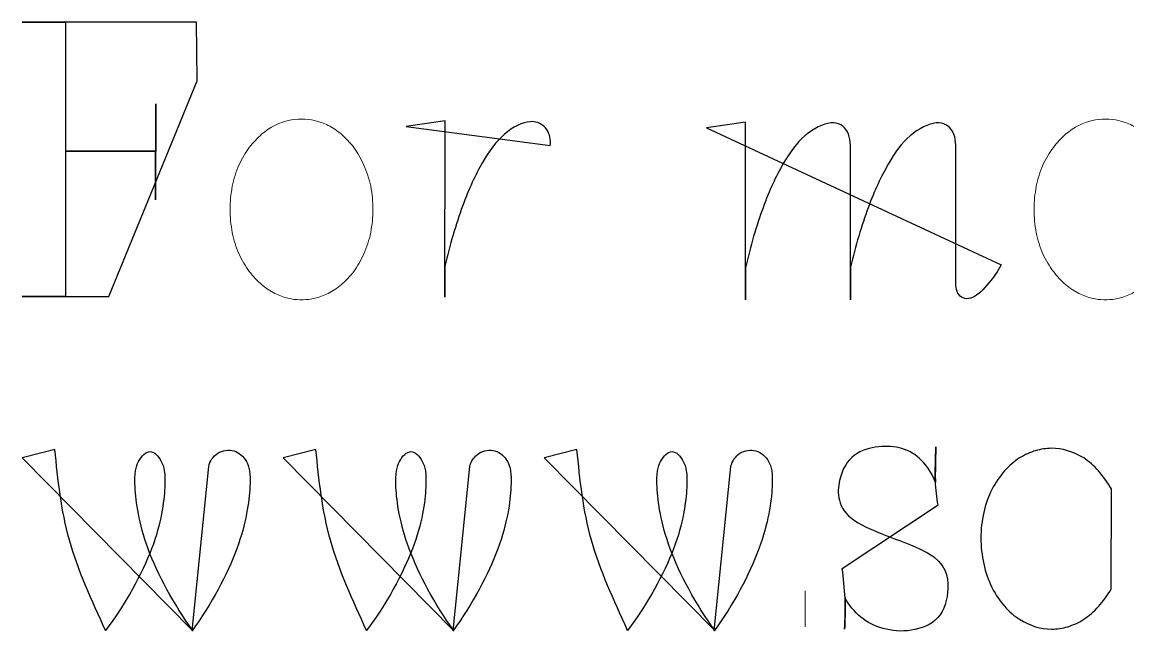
# Model space of a CAD drawing. Header units: centimetres. Extents: x -10.1 to 10.1, y -7.4 to 7.5.
# Drawn here: x -10.065 to -8.93, y 5.123 to 5.749 of the extents above; entities that cross this region are included whole.
import ezdxf

# ---------------------------------------------------------------- set-up
doc = ezdxf.new("R2010")
doc.units = ezdxf.units.CM
doc.header["$MEASUREMENT"] = 0
doc.layers.add('Layer 1', color=7, linetype='Continuous')

msp = doc.modelspace()

# ---------------------------------------------------------------- linework, layer by layer
at = {"layer": 'Layer 1', "color": 7}
for points, knots in [([(-9.97629, 5.46736), (-9.97629, 5.46736), (-10.06545, 5.46736), (-10.06545, 5.46736), (-10.06545, 5.46736), (-10.06545, 5.46736), (-10.02105, 5.46736), (-10.02105, 5.46736), (-10.02105, 5.46736), (-10.02105, 5.46736), (-10.02105, 5.61693), (-10.02105, 5.61693), (-10.02105, 5.61693), (-10.02105, 5.61693), (-9.92848, 5.61693), (-9.92848, 5.61693), (-9.92848, 5.61693), (-9.92848, 5.61693), (-9.92848, 5.56663), (-9.92848, 5.56663), (-9.92848, 5.56663), (-9.92848, 5.56663), (-9.92829, 5.66551), (-9.92829, 5.66551), (-9.92829, 5.66551), (-9.92829, 5.66551), (-9.92829, 5.61693), (-9.92829, 5.61693), (-9.92829, 5.61693), (-9.92829, 5.61693), (-10.02105, 5.61693), (-10.02105, 5.61693), (-10.02105, 5.61693), (-10.02105, 5.61693), (-10.02105, 5.74933), (-10.02105, 5.74933), (-10.02105, 5.74933), (-10.02105, 5.74933), (-10.06545, 5.74933), (-10.06545, 5.74933), (-10.06545, 5.74933), (-10.06545, 5.74933), (-9.8862, 5.74933), (-9.8862, 5.74933), (-9.8862, 5.74933), (-9.8862, 5.74933), (-9.8858, 5.68911), (-9.8858, 5.68911), (-9.8858, 5.68911), (-9.8858, 5.68911), (-9.97629, 5.46736), (-9.97629, 5.46736)], [0, 0, 0, 0, 0.0714286, 0.0714286, 0.0714286, 0.0714286, 0.1428571, 0.1428571, 0.1428571, 0.1428571, 0.2142857, 0.2142857, 0.2142857, 0.2142857, 0.2857143, 0.2857143, 0.2857143, 0.2857143, 0.3571429, 0.3571429, 0.3571429, 0.3571429, 0.4285714, 0.4285714, 0.4285714, 0.4285714, 0.5, 0.5, 0.5, 0.5, 0.5714286, 0.5714286, 0.5714286, 0.5714286, 0.6428571, 0.6428571, 0.6428571, 0.6428571, 0.7142857, 0.7142857, 0.7142857, 0.7142857, 0.7857143, 0.7857143, 0.7857143, 0.7857143, 0.8571429, 0.8571429, 0.8571429, 0.8571429, 1, 1, 1, 1]), ([(-9.67112, 5.64225), (-9.67112, 5.64225), (-9.63111, 5.64797), (-9.63111, 5.64797), (-9.63111, 5.64797), (-9.63111, 5.64797), (-9.6313, 5.46662), (-9.6313, 5.46662), (-9.6313, 5.46662), (-9.6313, 5.46662), (-9.6313, 5.49845), (-9.6313, 5.49845), (-9.6313, 5.49845), (-9.62635, 5.52054), (-9.61987, 5.54189), (-9.6132, 5.56018), (-9.6132, 5.56018), (-9.60672, 5.57828), (-9.59968, 5.59275), (-9.5928, 5.60495), (-9.5928, 5.60495), (-9.58576, 5.61696), (-9.5787, 5.62686), (-9.57013, 5.63411), (-9.57013, 5.63411), (-9.56156, 5.64154), (-9.55145, 5.64649), (-9.54365, 5.64705), (-9.54365, 5.64705), (-9.53584, 5.64763), (-9.53031, 5.64382), (-9.52688, 5.63924), (-9.52688, 5.63924), (-9.52344, 5.63411), (-9.5223, 5.62837), (-9.52326, 5.62268), (-9.52326, 5.62268), (-9.52326, 5.62268), (-9.67112, 5.64225), (-9.67112, 5.64225)], [0, 0, 0, 0, 0.0909091, 0.0909091, 0.0909091, 0.0909091, 0.1818182, 0.1818182, 0.1818182, 0.1818182, 0.2727273, 0.2727273, 0.2727273, 0.2727273, 0.3636364, 0.3636364, 0.3636364, 0.3636364, 0.4545455, 0.4545455, 0.4545455, 0.4545455, 0.5454545, 0.5454545, 0.5454545, 0.5454545, 0.6363636, 0.6363636, 0.6363636, 0.6363636, 0.7272727, 0.7272727, 0.7272727, 0.7272727, 0.8181818, 0.8181818, 0.8181818, 0.8181818, 1, 1, 1, 1]), ([(-9.36251, 5.64074), (-9.36251, 5.64074), (-9.3225, 5.64646), (-9.3225, 5.64646), (-9.3225, 5.64646), (-9.3225, 5.64646), (-9.3225, 5.46416), (-9.3225, 5.46416), (-9.3225, 5.46416), (-9.3225, 5.46416), (-9.3225, 5.49692), (-9.3225, 5.49692), (-9.3225, 5.49692), (-9.31774, 5.51901), (-9.31126, 5.54055), (-9.30459, 5.55865), (-9.30459, 5.55865), (-9.29811, 5.57656), (-9.29107, 5.59122), (-9.28419, 5.60342), (-9.28419, 5.60342), (-9.27715, 5.61559), (-9.27009, 5.62533), (-9.26152, 5.63258), (-9.26152, 5.63258), (-9.25295, 5.64001), (-9.24284, 5.64496), (-9.23485, 5.64573), (-9.23485, 5.64573), (-9.22704, 5.64629), (-9.22133, 5.64269), (-9.21789, 5.63658), (-9.21789, 5.63658), (-9.21445, 5.63031), (-9.21485, 5.62192), (-9.21485, 5.61393), (-9.21485, 5.61393), (-9.21485, 5.61393), (-9.21485, 5.4642), (-9.21485, 5.4642), (-9.21485, 5.4642), (-9.21485, 5.4642), (-9.21485, 5.49754), (-9.21485, 5.49754), (-9.21485, 5.49754), (-9.20972, 5.51926), (-9.20323, 5.54077), (-9.19657, 5.55869), (-9.19657, 5.55869), (-9.19009, 5.5766), (-9.18305, 5.59126), (-9.17599, 5.60346), (-9.17599, 5.60346), (-9.16914, 5.61563), (-9.16207, 5.62537), (-9.1535, 5.63262), (-9.1535, 5.63262), (-9.14493, 5.64005), (-9.13464, 5.645), (-9.12683, 5.64577), (-9.12683, 5.64577), (-9.11902, 5.64633), (-9.11331, 5.64273), (-9.10968, 5.63662), (-9.10968, 5.63662), (-9.10624, 5.63035), (-9.10645, 5.62196), (-9.10645, 5.61397), (-9.10645, 5.61397), (-9.10645, 5.61397), (-9.10664, 5.48538), (-9.10664, 5.48538), (-9.10664, 5.48538), (-9.10664, 5.47966), (-9.10645, 5.47321), (-9.10341, 5.4694), (-9.10341, 5.4694), (-9.10018, 5.46519), (-9.09521, 5.46406), (-9.08949, 5.46636), (-9.08949, 5.46636), (-9.08396, 5.46885), (-9.07787, 5.47493), (-9.07272, 5.48141), (-9.07272, 5.48141), (-9.06759, 5.4875), (-9.06357, 5.49342), (-9.06015, 5.49988), (-9.06015, 5.49988), (-9.06015, 5.49988), (-9.36251, 5.64074), (-9.36251, 5.64074)], [0, 0, 0, 0, 0.0416667, 0.0416667, 0.0416667, 0.0416667, 0.0833333, 0.0833333, 0.0833333, 0.0833333, 0.125, 0.125, 0.125, 0.125, 0.1666667, 0.1666667, 0.1666667, 0.1666667, 0.2083333, 0.2083333, 0.2083333, 0.2083333, 0.25, 0.25, 0.25, 0.25, 0.2916667, 0.2916667, 0.2916667, 0.2916667, 0.3333333, 0.3333333, 0.3333333, 0.3333333, 0.375, 0.375, 0.375, 0.375, 0.4166667, 0.4166667, 0.4166667, 0.4166667, 0.4583333, 0.4583333, 0.4583333, 0.4583333, 0.5, 0.5, 0.5, 0.5, 0.5416667, 0.5416667, 0.5416667, 0.5416667, 0.5833333, 0.5833333, 0.5833333, 0.5833333, 0.625, 0.625, 0.625, 0.625, 0.6666667, 0.6666667, 0.6666667, 0.6666667, 0.7083333, 0.7083333, 0.7083333, 0.7083333, 0.75, 0.75, 0.75, 0.75, 0.7916667, 0.7916667, 0.7916667, 0.7916667, 0.8333333, 0.8333333, 0.8333333, 0.8333333, 0.875, 0.875, 0.875, 0.875, 0.9166667, 0.9166667, 0.9166667, 0.9166667, 1, 1, 1, 1]), ([(-9.67112, 5.64225), (-9.67112, 5.64225), (-9.67112, 5.64225), (-9.67112, 5.64225), (-9.67112, 5.64225), (-9.67112, 5.64225), (-9.67112, 5.64225), (-9.67112, 5.64225)], [0, 0, 0, 0, 0.3333333, 0.3333333, 0.3333333, 0.3333333, 1, 1, 1, 1]), ([(-9.36251, 5.64074), (-9.36251, 5.64074), (-9.36251, 5.64074), (-9.36251, 5.64074), (-9.36251, 5.64074), (-9.36251, 5.64074), (-9.36251, 5.64074), (-9.36251, 5.64074)], [0, 0, 0, 0, 0.3333333, 0.3333333, 0.3333333, 0.3333333, 1, 1, 1, 1]), ([(-10.06545, 5.30184), (-10.06545, 5.30184), (-10.03174, 5.31023), (-10.03174, 5.31023), (-10.03174, 5.31023), (-10.0287, 5.27919), (-10.02544, 5.24795), (-10.01687, 5.21707), (-10.01687, 5.21707), (-10.00811, 5.18619), (-9.99401, 5.15534), (-9.97972, 5.12447), (-9.97972, 5.12447), (-9.95932, 5.15172), (-9.94257, 5.18199), (-9.93247, 5.20829), (-9.93247, 5.20829), (-9.92255, 5.23459), (-9.91972, 5.25687), (-9.91895, 5.27116), (-9.91895, 5.27116), (-9.91818, 5.28603), (-9.91972, 5.29288), (-9.92257, 5.29802), (-9.92257, 5.29802), (-9.92543, 5.30374), (-9.92982, 5.30813), (-9.934, 5.30813), (-9.934, 5.30813), (-9.93839, 5.30813), (-9.94276, 5.30374), (-9.9458, 5.29802), (-9.9458, 5.29802), (-9.94866, 5.29289), (-9.95019, 5.28601), (-9.94942, 5.27116), (-9.94942, 5.27116), (-9.94865, 5.25687), (-9.94561, 5.23459), (-9.93608, 5.20829), (-9.93608, 5.20829), (-9.92637, 5.18183), (-9.9096, 5.15151), (-9.88999, 5.12391), (-9.88999, 5.12391), (-9.88999, 5.12391), (-10.06545, 5.30184), (-10.06545, 5.30184)], [0, 0, 0, 0, 0.0769231, 0.0769231, 0.0769231, 0.0769231, 0.1538462, 0.1538462, 0.1538462, 0.1538462, 0.2307692, 0.2307692, 0.2307692, 0.2307692, 0.3076923, 0.3076923, 0.3076923, 0.3076923, 0.3846154, 0.3846154, 0.3846154, 0.3846154, 0.4615385, 0.4615385, 0.4615385, 0.4615385, 0.5384615, 0.5384615, 0.5384615, 0.5384615, 0.6153846, 0.6153846, 0.6153846, 0.6153846, 0.6923077, 0.6923077, 0.6923077, 0.6923077, 0.7692308, 0.7692308, 0.7692308, 0.7692308, 0.8461538, 0.8461538, 0.8461538, 0.8461538, 1, 1, 1, 1]), ([(-9.89096, 5.12391), (-9.87114, 5.15153), (-9.85476, 5.18183), (-9.84505, 5.20813), (-9.84505, 5.20813), (-9.83534, 5.23459), (-9.8323, 5.25689), (-9.83153, 5.27155), (-9.83153, 5.27155), (-9.83076, 5.28602), (-9.8323, 5.29288), (-9.83515, 5.29801), (-9.83515, 5.29801), (-9.83819, 5.30335), (-9.84277, 5.30716), (-9.84811, 5.30888), (-9.84811, 5.30888), (-9.85345, 5.3102), (-9.85973, 5.30944), (-9.86449, 5.30639), (-9.86449, 5.30639), (-9.86925, 5.30335), (-9.87269, 5.2984), (-9.87383, 5.29287), (-9.87383, 5.29287), (-9.87383, 5.29287), (-9.89096, 5.12391), (-9.89096, 5.12391)], [0, 0, 0, 0, 0.125, 0.125, 0.125, 0.125, 0.25, 0.25, 0.25, 0.25, 0.375, 0.375, 0.375, 0.375, 0.5, 0.5, 0.5, 0.5, 0.625, 0.625, 0.625, 0.625, 0.75, 0.75, 0.75, 0.75, 1, 1, 1, 1]), ([(-9.79743, 5.30184), (-9.79743, 5.30184), (-9.76372, 5.31023), (-9.76372, 5.31023), (-9.76372, 5.31023), (-9.76068, 5.27919), (-9.75742, 5.24795), (-9.74885, 5.21707), (-9.74885, 5.21707), (-9.74009, 5.18619), (-9.72599, 5.15534), (-9.7117, 5.12447), (-9.7117, 5.12447), (-9.6913, 5.15172), (-9.67455, 5.18199), (-9.66463, 5.20829), (-9.66463, 5.20829), (-9.65452, 5.23459), (-9.65167, 5.25687), (-9.65092, 5.27116), (-9.65092, 5.27116), (-9.65015, 5.28603), (-9.65169, 5.29288), (-9.65454, 5.29802), (-9.65454, 5.29802), (-9.65758, 5.30374), (-9.66179, 5.30813), (-9.66616, 5.30813), (-9.66616, 5.30813), (-9.67053, 5.30813), (-9.67492, 5.30374), (-9.67778, 5.29802), (-9.67778, 5.29802), (-9.68064, 5.29289), (-9.68217, 5.28601), (-9.68159, 5.27116), (-9.68159, 5.27116), (-9.68064, 5.25687), (-9.67778, 5.23459), (-9.66788, 5.20829), (-9.66788, 5.20829), (-9.65817, 5.18183), (-9.64177, 5.15151), (-9.62197, 5.12391), (-9.62197, 5.12391), (-9.62197, 5.12391), (-9.79743, 5.30184), (-9.79743, 5.30184)], [0, 0, 0, 0, 0.0769231, 0.0769231, 0.0769231, 0.0769231, 0.1538462, 0.1538462, 0.1538462, 0.1538462, 0.2307692, 0.2307692, 0.2307692, 0.2307692, 0.3076923, 0.3076923, 0.3076923, 0.3076923, 0.3846154, 0.3846154, 0.3846154, 0.3846154, 0.4615385, 0.4615385, 0.4615385, 0.4615385, 0.5384615, 0.5384615, 0.5384615, 0.5384615, 0.6153846, 0.6153846, 0.6153846, 0.6153846, 0.6923077, 0.6923077, 0.6923077, 0.6923077, 0.7692308, 0.7692308, 0.7692308, 0.7692308, 0.8461538, 0.8461538, 0.8461538, 0.8461538, 1, 1, 1, 1]), ([(-9.62291, 5.12391), (-9.60309, 5.15153), (-9.58671, 5.18183), (-9.577, 5.20813), (-9.577, 5.20813), (-9.56729, 5.23459), (-9.56404, 5.25689), (-9.56348, 5.27155), (-9.56348, 5.27155), (-9.56253, 5.28602), (-9.56406, 5.29288), (-9.5671, 5.29801), (-9.5671, 5.29801), (-9.56996, 5.30335), (-9.57453, 5.30716), (-9.57985, 5.30888), (-9.57985, 5.30888), (-9.58517, 5.3102), (-9.59147, 5.30944), (-9.59623, 5.30639), (-9.59623, 5.30639), (-9.60099, 5.30334), (-9.60462, 5.2984), (-9.60576, 5.29287), (-9.60576, 5.29287), (-9.60576, 5.29287), (-9.62291, 5.12391), (-9.62291, 5.12391)], [0, 0, 0, 0, 0.125, 0.125, 0.125, 0.125, 0.25, 0.25, 0.25, 0.25, 0.375, 0.375, 0.375, 0.375, 0.5, 0.5, 0.5, 0.5, 0.625, 0.625, 0.625, 0.625, 0.75, 0.75, 0.75, 0.75, 1, 1, 1, 1]), ([(-9.52938, 5.30184), (-9.52938, 5.30184), (-9.49567, 5.31023), (-9.49567, 5.31023), (-9.49567, 5.31023), (-9.49263, 5.27919), (-9.48937, 5.24795), (-9.4808, 5.21707), (-9.4808, 5.21707), (-9.47204, 5.18619), (-9.45775, 5.15534), (-9.44365, 5.12447), (-9.44365, 5.12447), (-9.42328, 5.15172), (-9.4065, 5.18199), (-9.39642, 5.20829), (-9.39642, 5.20829), (-9.3865, 5.23459), (-9.38367, 5.25687), (-9.3829, 5.27116), (-9.3829, 5.27116), (-9.38213, 5.28603), (-9.38367, 5.29288), (-9.38652, 5.29802), (-9.38652, 5.29802), (-9.38938, 5.30374), (-9.39377, 5.30813), (-9.39795, 5.30813), (-9.39795, 5.30813), (-9.40234, 5.30813), (-9.40671, 5.30374), (-9.40975, 5.29802), (-9.40975, 5.29802), (-9.41279, 5.29289), (-9.41414, 5.28601), (-9.41337, 5.27116), (-9.41337, 5.27116), (-9.41281, 5.25687), (-9.40956, 5.23459), (-9.39985, 5.20829), (-9.39985, 5.20829), (-9.39014, 5.18183), (-9.37358, 5.15151), (-9.35376, 5.12391), (-9.35376, 5.12391), (-9.35376, 5.12391), (-9.52938, 5.30184), (-9.52938, 5.30184)], [0, 0, 0, 0, 0.0769231, 0.0769231, 0.0769231, 0.0769231, 0.1538462, 0.1538462, 0.1538462, 0.1538462, 0.2307692, 0.2307692, 0.2307692, 0.2307692, 0.3076923, 0.3076923, 0.3076923, 0.3076923, 0.3846154, 0.3846154, 0.3846154, 0.3846154, 0.4615385, 0.4615385, 0.4615385, 0.4615385, 0.5384615, 0.5384615, 0.5384615, 0.5384615, 0.6153846, 0.6153846, 0.6153846, 0.6153846, 0.6923077, 0.6923077, 0.6923077, 0.6923077, 0.7692308, 0.7692308, 0.7692308, 0.7692308, 0.8461538, 0.8461538, 0.8461538, 0.8461538, 1, 1, 1, 1]), ([(-9.3547, 5.12391), (-9.33488, 5.15153), (-9.3185, 5.18183), (-9.30898, 5.20813), (-9.30898, 5.20813), (-9.29908, 5.23459), (-9.29602, 5.25689), (-9.29527, 5.27155), (-9.29527, 5.27155), (-9.2945, 5.28602), (-9.29583, 5.29288), (-9.29889, 5.29801), (-9.29889, 5.29801), (-9.30193, 5.30335), (-9.30651, 5.30716), (-9.31185, 5.30888), (-9.31185, 5.30888), (-9.31719, 5.3102), (-9.32328, 5.30944), (-9.32841, 5.30639), (-9.32841, 5.30639), (-9.33299, 5.30335), (-9.3364, 5.2984), (-9.33756, 5.29287), (-9.33756, 5.29287), (-9.33756, 5.29287), (-9.3547, 5.12391), (-9.3547, 5.12391)], [0, 0, 0, 0, 0.125, 0.125, 0.125, 0.125, 0.25, 0.25, 0.25, 0.25, 0.375, 0.375, 0.375, 0.375, 0.5, 0.5, 0.5, 0.5, 0.625, 0.625, 0.625, 0.625, 0.75, 0.75, 0.75, 0.75, 1, 1, 1, 1]), ([(-9.22326, 5.18791), (-9.22194, 5.17783), (-9.22077, 5.16791), (-9.2204, 5.15762), (-9.2204, 5.15762), (-9.21982, 5.14733), (-9.2204, 5.13648), (-9.22077, 5.12563), (-9.22077, 5.12563), (-9.22077, 5.13306), (-9.22019, 5.14029), (-9.22019, 5.14563), (-9.22019, 5.14563), (-9.22, 5.15116), (-9.22019, 5.15457), (-9.22038, 5.15801), (-9.22038, 5.15801), (-9.21638, 5.15039), (-9.21067, 5.14354), (-9.20419, 5.13819), (-9.20419, 5.13819), (-9.19771, 5.13266), (-9.19009, 5.12885), (-9.18133, 5.12639), (-9.18133, 5.12639), (-9.17257, 5.12411), (-9.16247, 5.12295), (-9.15238, 5.12467), (-9.15238, 5.12467), (-9.14227, 5.1262), (-9.1318, 5.1302), (-9.12494, 5.13763), (-9.12494, 5.13763), (-9.11827, 5.14525), (-9.11523, 5.15591), (-9.11465, 5.16792), (-9.11465, 5.16792), (-9.11428, 5.17993), (-9.11637, 5.19308), (-9.13579, 5.2043), (-9.13579, 5.2043), (-9.15561, 5.21554), (-9.19236, 5.22467), (-9.21067, 5.23743), (-9.21067, 5.23743), (-9.22895, 5.25002), (-9.22877, 5.2664), (-9.22591, 5.27839), (-9.22591, 5.27839), (-9.22305, 5.29077), (-9.2181, 5.29895), (-9.21086, 5.30429), (-9.21086, 5.30429), (-9.20362, 5.30963), (-9.19448, 5.3121), (-9.18609, 5.31305), (-9.18609, 5.31305), (-9.17733, 5.314), (-9.16932, 5.31345), (-9.16191, 5.31136), (-9.16191, 5.31136), (-9.15448, 5.30924), (-9.14781, 5.30506), (-9.14172, 5.29898), (-9.14172, 5.29898), (-9.13582, 5.29308), (-9.13066, 5.28509), (-9.12743, 5.27649), (-9.12743, 5.27649), (-9.12762, 5.27993), (-9.1278, 5.28316), (-9.12762, 5.28924), (-9.12762, 5.28924), (-9.12762, 5.29533), (-9.12725, 5.30429), (-9.12704, 5.31305), (-9.12704, 5.31305), (-9.12741, 5.30088), (-9.12799, 5.28847), (-9.12762, 5.27876), (-9.12762, 5.27876), (-9.12725, 5.26868), (-9.12609, 5.26106), (-9.12476, 5.25341), (-9.12476, 5.25341), (-9.12476, 5.25341), (-9.22326, 5.18791), (-9.22326, 5.18791)], [0, 0, 0, 0, 0.0434783, 0.0434783, 0.0434783, 0.0434783, 0.0869565, 0.0869565, 0.0869565, 0.0869565, 0.1304348, 0.1304348, 0.1304348, 0.1304348, 0.173913, 0.173913, 0.173913, 0.173913, 0.2173913, 0.2173913, 0.2173913, 0.2173913, 0.2608696, 0.2608696, 0.2608696, 0.2608696, 0.3043478, 0.3043478, 0.3043478, 0.3043478, 0.3478261, 0.3478261, 0.3478261, 0.3478261, 0.3913043, 0.3913043, 0.3913043, 0.3913043, 0.4347826, 0.4347826, 0.4347826, 0.4347826, 0.4782609, 0.4782609, 0.4782609, 0.4782609, 0.5217391, 0.5217391, 0.5217391, 0.5217391, 0.5652174, 0.5652174, 0.5652174, 0.5652174, 0.6086957, 0.6086957, 0.6086957, 0.6086957, 0.6521739, 0.6521739, 0.6521739, 0.6521739, 0.6956522, 0.6956522, 0.6956522, 0.6956522, 0.7391304, 0.7391304, 0.7391304, 0.7391304, 0.7826087, 0.7826087, 0.7826087, 0.7826087, 0.826087, 0.826087, 0.826087, 0.826087, 0.8695652, 0.8695652, 0.8695652, 0.8695652, 0.9130435, 0.9130435, 0.9130435, 0.9130435, 1, 1, 1, 1]), ([(-8.94703, 5.16696), (-8.95084, 5.16048), (-8.95523, 5.15439), (-8.95999, 5.14905), (-8.95999, 5.14905), (-8.96475, 5.14392), (-8.96991, 5.13934), (-8.97523, 5.1359), (-8.97523, 5.1359), (-8.98055, 5.13228), (-8.98608, 5.13), (-8.99161, 5.12828), (-8.99161, 5.12828), (-8.99714, 5.12675), (-9.00264, 5.12579), (-9.00838, 5.12579), (-9.00838, 5.12579), (-9.01923, 5.12579), (-9.03047, 5.12904), (-9.04135, 5.1359), (-9.04135, 5.1359), (-9.04669, 5.13931), (-9.05183, 5.14371), (-9.05659, 5.14924), (-9.05659, 5.14924), (-9.06135, 5.15477), (-9.06574, 5.16125), (-9.06955, 5.16866), (-9.06955, 5.16866), (-9.07299, 5.17609), (-9.07603, 5.18427), (-9.07794, 5.19287), (-9.07794, 5.19287), (-9.07985, 5.20163), (-9.0808, 5.21057), (-9.0808, 5.21935), (-9.0808, 5.21935), (-9.0808, 5.22848), (-9.07985, 5.23726), (-9.07794, 5.24544), (-9.07794, 5.24544), (-9.07603, 5.2538), (-9.07318, 5.262), (-9.06955, 5.26925), (-9.06955, 5.26925), (-9.06574, 5.27629), (-9.06135, 5.28277), (-9.05659, 5.2883), (-9.05659, 5.2883), (-9.05183, 5.29364), (-9.04648, 5.29801), (-9.04116, 5.30164), (-9.04116, 5.30164), (-9.03584, 5.30487), (-9.03031, 5.30754), (-9.02497, 5.30907), (-9.02497, 5.30907), (-9.01925, 5.3106), (-9.01373, 5.31153), (-9.00841, 5.31153), (-9.00841, 5.31153), (-8.99738, 5.31153), (-8.98613, 5.3083), (-8.97526, 5.30163), (-8.97526, 5.30163), (-8.96992, 5.29801), (-8.96478, 5.29361), (-8.96002, 5.28829), (-8.96002, 5.28829), (-8.95526, 5.28297), (-8.95068, 5.27649), (-8.94687, 5.26982), (-8.94687, 5.26982), (-8.94687, 5.26982), (-8.94703, 5.16696), (-8.94703, 5.16696)], [0, 0, 0, 0, 0.05, 0.05, 0.05, 0.05, 0.1, 0.1, 0.1, 0.1, 0.15, 0.15, 0.15, 0.15, 0.2, 0.2, 0.2, 0.2, 0.25, 0.25, 0.25, 0.25, 0.3, 0.3, 0.3, 0.3, 0.35, 0.35, 0.35, 0.35, 0.4, 0.4, 0.4, 0.4, 0.45, 0.45, 0.45, 0.45, 0.5, 0.5, 0.5, 0.5, 0.55, 0.55, 0.55, 0.55, 0.6, 0.6, 0.6, 0.6, 0.65, 0.65, 0.65, 0.65, 0.7, 0.7, 0.7, 0.7, 0.75, 0.75, 0.75, 0.75, 0.8, 0.8, 0.8, 0.8, 0.85, 0.85, 0.85, 0.85, 0.9, 0.9, 0.9, 0.9, 1, 1, 1, 1]), ([(-10.06545, 5.30184), (-10.06545, 5.30184), (-10.06545, 5.30184), (-10.06545, 5.30184), (-10.06545, 5.30184), (-10.06545, 5.30184), (-10.06545, 5.30184), (-10.06545, 5.30184)], [0, 0, 0, 0, 0.3333333, 0.3333333, 0.3333333, 0.3333333, 1, 1, 1, 1]), ([(-9.79743, 5.30184), (-9.79743, 5.30184), (-9.79743, 5.30184), (-9.79743, 5.30184), (-9.79743, 5.30184), (-9.79743, 5.30184), (-9.79743, 5.30184), (-9.79743, 5.30184)], [0, 0, 0, 0, 0.3333333, 0.3333333, 0.3333333, 0.3333333, 1, 1, 1, 1]), ([(-9.52938, 5.30184), (-9.52938, 5.30184), (-9.52938, 5.30184), (-9.52938, 5.30184), (-9.52938, 5.30184), (-9.52938, 5.30184), (-9.52938, 5.30184), (-9.52938, 5.30184)], [0, 0, 0, 0, 0.3333333, 0.3333333, 0.3333333, 0.3333333, 1, 1, 1, 1]), ([(-9.22326, 5.18791), (-9.22326, 5.18791), (-9.22326, 5.18791), (-9.22326, 5.18791), (-9.22326, 5.18791), (-9.22326, 5.18791), (-9.22326, 5.18791), (-9.22326, 5.18791)], [0, 0, 0, 0, 0.3333333, 0.3333333, 0.3333333, 0.3333333, 1, 1, 1, 1]), ([(-8.94703, 5.16696), (-8.94703, 5.16696), (-8.94703, 5.16696), (-8.94703, 5.16696), (-8.94703, 5.16696), (-8.94703, 5.16696), (-8.94703, 5.16696), (-8.94703, 5.16696)], [0, 0, 0, 0, 0.3333333, 0.3333333, 0.3333333, 0.3333333, 1, 1, 1, 1]), ([(-9.89096, 5.12391), (-9.89096, 5.12391), (-9.89096, 5.12391), (-9.89096, 5.12391), (-9.89096, 5.12391), (-9.89096, 5.12391), (-9.89096, 5.12391), (-9.89096, 5.12391)], [0, 0, 0, 0, 0.3333333, 0.3333333, 0.3333333, 0.3333333, 1, 1, 1, 1]), ([(-9.62291, 5.12391), (-9.62291, 5.12391), (-9.62291, 5.12391), (-9.62291, 5.12391), (-9.62291, 5.12391), (-9.62291, 5.12391), (-9.62291, 5.12391), (-9.62291, 5.12391)], [0, 0, 0, 0, 0.3333333, 0.3333333, 0.3333333, 0.3333333, 1, 1, 1, 1]), ([(-9.3547, 5.12391), (-9.3547, 5.12391), (-9.3547, 5.12391), (-9.3547, 5.12391), (-9.3547, 5.12391), (-9.3547, 5.12391), (-9.3547, 5.12391), (-9.3547, 5.12391)], [0, 0, 0, 0, 0.3333333, 0.3333333, 0.3333333, 0.3333333, 1, 1, 1, 1])]:
    msp.add_open_spline(points, degree=3, knots=knots, dxfattribs=at)
at = {"layer": 'Layer 1', "lineweight": 0}
for points, knots in [([(-9.97629, 5.46736), (-9.97629, 5.46736), (-10.06545, 5.46736), (-10.06545, 5.46736), (-10.06545, 5.46736), (-10.06545, 5.46736), (-10.02105, 5.46736), (-10.02105, 5.46736), (-10.02105, 5.46736), (-10.02105, 5.46736), (-10.02105, 5.61693), (-10.02105, 5.61693), (-10.02105, 5.61693), (-10.02105, 5.61693), (-9.92848, 5.61693), (-9.92848, 5.61693), (-9.92848, 5.61693), (-9.92848, 5.61693), (-9.92848, 5.56663), (-9.92848, 5.56663), (-9.92848, 5.56663), (-9.92848, 5.56663), (-9.92829, 5.66551), (-9.92829, 5.66551), (-9.92829, 5.66551), (-9.92829, 5.66551), (-9.92829, 5.61693), (-9.92829, 5.61693), (-9.92829, 5.61693), (-9.92829, 5.61693), (-10.02105, 5.61693), (-10.02105, 5.61693), (-10.02105, 5.61693), (-10.02105, 5.61693), (-10.02105, 5.74933), (-10.02105, 5.74933), (-10.02105, 5.74933), (-10.02105, 5.74933), (-10.06545, 5.74933), (-10.06545, 5.74933), (-10.06545, 5.74933), (-10.06545, 5.74933), (-9.8862, 5.74933), (-9.8862, 5.74933), (-9.8862, 5.74933), (-9.8862, 5.74933), (-9.8858, 5.68911), (-9.8858, 5.68911), (-9.8858, 5.68911), (-9.97629, 5.46736), (-9.97629, 5.46736)], [0, 0, 0, 0, 0.0769231, 0.0769231, 0.0769231, 0.0769231, 0.1538462, 0.1538462, 0.1538462, 0.1538462, 0.2307692, 0.2307692, 0.2307692, 0.2307692, 0.3076923, 0.3076923, 0.3076923, 0.3076923, 0.3846154, 0.3846154, 0.3846154, 0.3846154, 0.4615385, 0.4615385, 0.4615385, 0.4615385, 0.5384615, 0.5384615, 0.5384615, 0.5384615, 0.6153846, 0.6153846, 0.6153846, 0.6153846, 0.6923077, 0.6923077, 0.6923077, 0.6923077, 0.7692308, 0.7692308, 0.7692308, 0.7692308, 0.8461538, 0.8461538, 0.8461538, 0.8461538, 1, 1, 1, 1.2395026, 1.2395026, 1.2395026, 1.2395026]), ([(-9.67112, 5.64225), (-9.67112, 5.64225), (-9.63111, 5.64797), (-9.63111, 5.64797), (-9.63111, 5.64797), (-9.63111, 5.64797), (-9.6313, 5.46662), (-9.6313, 5.46662), (-9.6313, 5.46662), (-9.6313, 5.46662), (-9.6313, 5.49845), (-9.6313, 5.49845), (-9.6313, 5.49845), (-9.62635, 5.52054), (-9.61987, 5.54189), (-9.6132, 5.56018), (-9.6132, 5.56018), (-9.60672, 5.57828), (-9.59968, 5.59275), (-9.5928, 5.60495), (-9.5928, 5.60495), (-9.58576, 5.61696), (-9.5787, 5.62686), (-9.57013, 5.63411), (-9.57013, 5.63411), (-9.56156, 5.64154), (-9.55145, 5.64649), (-9.54365, 5.64705), (-9.54365, 5.64705), (-9.53584, 5.64763), (-9.53031, 5.64382), (-9.52688, 5.63924), (-9.52688, 5.63924), (-9.52344, 5.63411), (-9.5223, 5.62837), (-9.52326, 5.62268)], [0, 0, 0, 0, 0.1, 0.1, 0.1, 0.1, 0.2, 0.2, 0.2, 0.2, 0.3, 0.3, 0.3, 0.3, 0.4, 0.4, 0.4, 0.4, 0.5, 0.5, 0.5, 0.5, 0.6, 0.6, 0.6, 0.6, 0.7, 0.7, 0.7, 0.7, 0.8, 0.8, 0.8, 0.8, 1, 1, 1, 1]), ([(-9.36251, 5.64074), (-9.36251, 5.64074), (-9.3225, 5.64646), (-9.3225, 5.64646), (-9.3225, 5.64646), (-9.3225, 5.64646), (-9.3225, 5.46416), (-9.3225, 5.46416), (-9.3225, 5.46416), (-9.3225, 5.46416), (-9.3225, 5.49692), (-9.3225, 5.49692), (-9.3225, 5.49692), (-9.31774, 5.51901), (-9.31126, 5.54055), (-9.30459, 5.55865), (-9.30459, 5.55865), (-9.29811, 5.57656), (-9.29107, 5.59122), (-9.28419, 5.60342), (-9.28419, 5.60342), (-9.27715, 5.61559), (-9.27009, 5.62533), (-9.26152, 5.63258), (-9.26152, 5.63258), (-9.25295, 5.64001), (-9.24284, 5.64496), (-9.23485, 5.64573), (-9.23485, 5.64573), (-9.22704, 5.64629), (-9.22133, 5.64269), (-9.21789, 5.63658), (-9.21789, 5.63658), (-9.21445, 5.63031), (-9.21485, 5.62192), (-9.21485, 5.61393), (-9.21485, 5.61393), (-9.21485, 5.61393), (-9.21485, 5.4642), (-9.21485, 5.4642), (-9.21485, 5.4642), (-9.21485, 5.4642), (-9.21485, 5.49754), (-9.21485, 5.49754), (-9.21485, 5.49754), (-9.20972, 5.51926), (-9.20323, 5.54077), (-9.19657, 5.55869), (-9.19657, 5.55869), (-9.19009, 5.5766), (-9.18305, 5.59126), (-9.17599, 5.60346), (-9.17599, 5.60346), (-9.16914, 5.61563), (-9.16207, 5.62537), (-9.1535, 5.63262), (-9.1535, 5.63262), (-9.14493, 5.64005), (-9.13464, 5.645), (-9.12683, 5.64577), (-9.12683, 5.64577), (-9.11902, 5.64633), (-9.11331, 5.64273), (-9.10968, 5.63662), (-9.10968, 5.63662), (-9.10624, 5.63035), (-9.10645, 5.62196), (-9.10645, 5.61397), (-9.10645, 5.61397), (-9.10645, 5.61397), (-9.10664, 5.48538), (-9.10664, 5.48538), (-9.10664, 5.48538), (-9.10664, 5.47966), (-9.10645, 5.47321), (-9.10341, 5.4694), (-9.10341, 5.4694), (-9.10018, 5.46519), (-9.09521, 5.46406), (-9.08949, 5.46636), (-9.08949, 5.46636), (-9.08396, 5.46885), (-9.07787, 5.47493), (-9.07272, 5.48141), (-9.07272, 5.48141), (-9.06759, 5.4875), (-9.06357, 5.49342), (-9.06015, 5.49988)], [0, 0, 0, 0, 0.0434783, 0.0434783, 0.0434783, 0.0434783, 0.0869565, 0.0869565, 0.0869565, 0.0869565, 0.1304348, 0.1304348, 0.1304348, 0.1304348, 0.173913, 0.173913, 0.173913, 0.173913, 0.2173913, 0.2173913, 0.2173913, 0.2173913, 0.2608696, 0.2608696, 0.2608696, 0.2608696, 0.3043478, 0.3043478, 0.3043478, 0.3043478, 0.3478261, 0.3478261, 0.3478261, 0.3478261, 0.3913043, 0.3913043, 0.3913043, 0.3913043, 0.4347826, 0.4347826, 0.4347826, 0.4347826, 0.4782609, 0.4782609, 0.4782609, 0.4782609, 0.5217391, 0.5217391, 0.5217391, 0.5217391, 0.5652174, 0.5652174, 0.5652174, 0.5652174, 0.6086957, 0.6086957, 0.6086957, 0.6086957, 0.6521739, 0.6521739, 0.6521739, 0.6521739, 0.6956522, 0.6956522, 0.6956522, 0.6956522, 0.7391304, 0.7391304, 0.7391304, 0.7391304, 0.7826087, 0.7826087, 0.7826087, 0.7826087, 0.826087, 0.826087, 0.826087, 0.826087, 0.8695652, 0.8695652, 0.8695652, 0.8695652, 0.9130435, 0.9130435, 0.9130435, 0.9130435, 1, 1, 1, 1]), ([(-9.67112, 5.64225), (-9.67112, 5.64225), (-9.67112, 5.64225), (-9.67112, 5.64225), (-9.67112, 5.64225), (-9.67112, 5.64225), (-9.67112, 5.64225), (-9.67112, 5.64225)], [0, 0, 0, 0, 0.3333333, 0.3333333, 0.3333333, 0.3333333, 1, 1, 1, 1]), ([(-9.36251, 5.64074), (-9.36251, 5.64074), (-9.36251, 5.64074), (-9.36251, 5.64074), (-9.36251, 5.64074), (-9.36251, 5.64074), (-9.36251, 5.64074), (-9.36251, 5.64074)], [0, 0, 0, 0, 0.3333333, 0.3333333, 0.3333333, 0.3333333, 1, 1, 1, 1]), ([(-10.06545, 5.30184), (-10.06545, 5.30184), (-10.03174, 5.31023), (-10.03174, 5.31023), (-10.03174, 5.31023), (-10.0287, 5.27919), (-10.02544, 5.24795), (-10.01687, 5.21707), (-10.01687, 5.21707), (-10.00811, 5.18619), (-9.99401, 5.15534), (-9.97972, 5.12447), (-9.97972, 5.12447), (-9.95932, 5.15172), (-9.94257, 5.18199), (-9.93247, 5.20829), (-9.93247, 5.20829), (-9.92255, 5.23459), (-9.91972, 5.25687), (-9.91895, 5.27116), (-9.91895, 5.27116), (-9.91818, 5.28603), (-9.91972, 5.29288), (-9.92257, 5.29802), (-9.92257, 5.29802), (-9.92543, 5.30374), (-9.92982, 5.30813), (-9.934, 5.30813), (-9.934, 5.30813), (-9.93839, 5.30813), (-9.94276, 5.30374), (-9.9458, 5.29802), (-9.9458, 5.29802), (-9.94866, 5.29289), (-9.95019, 5.28601), (-9.94942, 5.27116), (-9.94942, 5.27116), (-9.94865, 5.25687), (-9.94561, 5.23459), (-9.93608, 5.20829), (-9.93608, 5.20829), (-9.92637, 5.18183), (-9.9096, 5.15151), (-9.88999, 5.12391)], [0, 0, 0, 0, 0.0833333, 0.0833333, 0.0833333, 0.0833333, 0.1666667, 0.1666667, 0.1666667, 0.1666667, 0.25, 0.25, 0.25, 0.25, 0.3333333, 0.3333333, 0.3333333, 0.3333333, 0.4166667, 0.4166667, 0.4166667, 0.4166667, 0.5, 0.5, 0.5, 0.5, 0.5833333, 0.5833333, 0.5833333, 0.5833333, 0.6666667, 0.6666667, 0.6666667, 0.6666667, 0.75, 0.75, 0.75, 0.75, 0.8333333, 0.8333333, 0.8333333, 0.8333333, 1, 1, 1, 1]), ([(-9.89096, 5.12391), (-9.87114, 5.15153), (-9.85476, 5.18183), (-9.84505, 5.20813), (-9.84505, 5.20813), (-9.83534, 5.23459), (-9.8323, 5.25689), (-9.83153, 5.27155), (-9.83153, 5.27155), (-9.83076, 5.28602), (-9.8323, 5.29288), (-9.83515, 5.29801), (-9.83515, 5.29801), (-9.83819, 5.30335), (-9.84277, 5.30716), (-9.84811, 5.30888), (-9.84811, 5.30888), (-9.85345, 5.3102), (-9.85973, 5.30944), (-9.86449, 5.30639), (-9.86449, 5.30639), (-9.86925, 5.30335), (-9.87269, 5.2984), (-9.87383, 5.29287)], [0, 0, 0, 0, 0.1428571, 0.1428571, 0.1428571, 0.1428571, 0.2857143, 0.2857143, 0.2857143, 0.2857143, 0.4285714, 0.4285714, 0.4285714, 0.4285714, 0.5714286, 0.5714286, 0.5714286, 0.5714286, 0.7142857, 0.7142857, 0.7142857, 0.7142857, 1, 1, 1, 1]), ([(-9.79743, 5.30184), (-9.79743, 5.30184), (-9.76372, 5.31023), (-9.76372, 5.31023), (-9.76372, 5.31023), (-9.76068, 5.27919), (-9.75742, 5.24795), (-9.74885, 5.21707), (-9.74885, 5.21707), (-9.74009, 5.18619), (-9.72599, 5.15534), (-9.7117, 5.12447), (-9.7117, 5.12447), (-9.6913, 5.15172), (-9.67455, 5.18199), (-9.66463, 5.20829), (-9.66463, 5.20829), (-9.65452, 5.23459), (-9.65167, 5.25687), (-9.65092, 5.27116), (-9.65092, 5.27116), (-9.65015, 5.28603), (-9.65169, 5.29288), (-9.65454, 5.29802), (-9.65454, 5.29802), (-9.65758, 5.30374), (-9.66179, 5.30813), (-9.66616, 5.30813), (-9.66616, 5.30813), (-9.67053, 5.30813), (-9.67492, 5.30374), (-9.67778, 5.29802), (-9.67778, 5.29802), (-9.68064, 5.29289), (-9.68217, 5.28601), (-9.68159, 5.27116), (-9.68159, 5.27116), (-9.68064, 5.25687), (-9.67778, 5.23459), (-9.66788, 5.20829), (-9.66788, 5.20829), (-9.65817, 5.18183), (-9.64177, 5.15151), (-9.62197, 5.12391)], [0, 0, 0, 0, 0.0833333, 0.0833333, 0.0833333, 0.0833333, 0.1666667, 0.1666667, 0.1666667, 0.1666667, 0.25, 0.25, 0.25, 0.25, 0.3333333, 0.3333333, 0.3333333, 0.3333333, 0.4166667, 0.4166667, 0.4166667, 0.4166667, 0.5, 0.5, 0.5, 0.5, 0.5833333, 0.5833333, 0.5833333, 0.5833333, 0.6666667, 0.6666667, 0.6666667, 0.6666667, 0.75, 0.75, 0.75, 0.75, 0.8333333, 0.8333333, 0.8333333, 0.8333333, 1, 1, 1, 1]), ([(-9.62291, 5.12391), (-9.60309, 5.15153), (-9.58671, 5.18183), (-9.577, 5.20813), (-9.577, 5.20813), (-9.56729, 5.23459), (-9.56404, 5.25689), (-9.56348, 5.27155), (-9.56348, 5.27155), (-9.56253, 5.28602), (-9.56406, 5.29288), (-9.5671, 5.29801), (-9.5671, 5.29801), (-9.56996, 5.30335), (-9.57453, 5.30716), (-9.57985, 5.30888), (-9.57985, 5.30888), (-9.58517, 5.3102), (-9.59147, 5.30944), (-9.59623, 5.30639), (-9.59623, 5.30639), (-9.60099, 5.30334), (-9.60462, 5.2984), (-9.60576, 5.29287)], [0, 0, 0, 0, 0.1428571, 0.1428571, 0.1428571, 0.1428571, 0.2857143, 0.2857143, 0.2857143, 0.2857143, 0.4285714, 0.4285714, 0.4285714, 0.4285714, 0.5714286, 0.5714286, 0.5714286, 0.5714286, 0.7142857, 0.7142857, 0.7142857, 0.7142857, 1, 1, 1, 1]), ([(-9.52938, 5.30184), (-9.52938, 5.30184), (-9.49567, 5.31023), (-9.49567, 5.31023), (-9.49567, 5.31023), (-9.49263, 5.27919), (-9.48937, 5.24795), (-9.4808, 5.21707), (-9.4808, 5.21707), (-9.47204, 5.18619), (-9.45775, 5.15534), (-9.44365, 5.12447), (-9.44365, 5.12447), (-9.42328, 5.15172), (-9.4065, 5.18199), (-9.39642, 5.20829), (-9.39642, 5.20829), (-9.3865, 5.23459), (-9.38367, 5.25687), (-9.3829, 5.27116), (-9.3829, 5.27116), (-9.38213, 5.28603), (-9.38367, 5.29288), (-9.38652, 5.29802), (-9.38652, 5.29802), (-9.38938, 5.30374), (-9.39377, 5.30813), (-9.39795, 5.30813), (-9.39795, 5.30813), (-9.40234, 5.30813), (-9.40671, 5.30374), (-9.40975, 5.29802), (-9.40975, 5.29802), (-9.41279, 5.29289), (-9.41414, 5.28601), (-9.41337, 5.27116), (-9.41337, 5.27116), (-9.41281, 5.25687), (-9.40956, 5.23459), (-9.39985, 5.20829), (-9.39985, 5.20829), (-9.39014, 5.18183), (-9.37358, 5.15151), (-9.35376, 5.12391)], [0, 0, 0, 0, 0.0833333, 0.0833333, 0.0833333, 0.0833333, 0.1666667, 0.1666667, 0.1666667, 0.1666667, 0.25, 0.25, 0.25, 0.25, 0.3333333, 0.3333333, 0.3333333, 0.3333333, 0.4166667, 0.4166667, 0.4166667, 0.4166667, 0.5, 0.5, 0.5, 0.5, 0.5833333, 0.5833333, 0.5833333, 0.5833333, 0.6666667, 0.6666667, 0.6666667, 0.6666667, 0.75, 0.75, 0.75, 0.75, 0.8333333, 0.8333333, 0.8333333, 0.8333333, 1, 1, 1, 1]), ([(-9.3547, 5.12391), (-9.33488, 5.15153), (-9.3185, 5.18183), (-9.30898, 5.20813), (-9.30898, 5.20813), (-9.29908, 5.23459), (-9.29602, 5.25689), (-9.29527, 5.27155), (-9.29527, 5.27155), (-9.2945, 5.28602), (-9.29583, 5.29288), (-9.29889, 5.29801), (-9.29889, 5.29801), (-9.30193, 5.30335), (-9.30651, 5.30716), (-9.31185, 5.30888), (-9.31185, 5.30888), (-9.31719, 5.3102), (-9.32328, 5.30944), (-9.32841, 5.30639), (-9.32841, 5.30639), (-9.33299, 5.30335), (-9.3364, 5.2984), (-9.33756, 5.29287)], [0, 0, 0, 0, 0.1428571, 0.1428571, 0.1428571, 0.1428571, 0.2857143, 0.2857143, 0.2857143, 0.2857143, 0.4285714, 0.4285714, 0.4285714, 0.4285714, 0.5714286, 0.5714286, 0.5714286, 0.5714286, 0.7142857, 0.7142857, 0.7142857, 0.7142857, 1, 1, 1, 1]), ([(-9.22326, 5.18791), (-9.22194, 5.17783), (-9.22077, 5.16791), (-9.2204, 5.15762), (-9.2204, 5.15762), (-9.21982, 5.14733), (-9.2204, 5.13648), (-9.22077, 5.12563), (-9.22077, 5.12563), (-9.22077, 5.13306), (-9.22019, 5.14029), (-9.22019, 5.14563), (-9.22019, 5.14563), (-9.22, 5.15116), (-9.22019, 5.15457), (-9.22038, 5.15801), (-9.22038, 5.15801), (-9.21638, 5.15039), (-9.21067, 5.14354), (-9.20419, 5.13819), (-9.20419, 5.13819), (-9.19771, 5.13266), (-9.19009, 5.12885), (-9.18133, 5.12639), (-9.18133, 5.12639), (-9.17257, 5.12411), (-9.16247, 5.12295), (-9.15238, 5.12467), (-9.15238, 5.12467), (-9.14227, 5.1262), (-9.1318, 5.1302), (-9.12494, 5.13763), (-9.12494, 5.13763), (-9.11827, 5.14525), (-9.11523, 5.15591), (-9.11465, 5.16792), (-9.11465, 5.16792), (-9.11428, 5.17993), (-9.11637, 5.19308), (-9.13579, 5.2043), (-9.13579, 5.2043), (-9.15561, 5.21554), (-9.19236, 5.22467), (-9.21067, 5.23743), (-9.21067, 5.23743), (-9.22895, 5.25002), (-9.22877, 5.2664), (-9.22591, 5.27839), (-9.22591, 5.27839), (-9.22305, 5.29077), (-9.2181, 5.29895), (-9.21086, 5.30429), (-9.21086, 5.30429), (-9.20362, 5.30963), (-9.19448, 5.3121), (-9.18609, 5.31305), (-9.18609, 5.31305), (-9.17733, 5.314), (-9.16932, 5.31345), (-9.16191, 5.31136), (-9.16191, 5.31136), (-9.15448, 5.30924), (-9.14781, 5.30506), (-9.14172, 5.29898), (-9.14172, 5.29898), (-9.13582, 5.29308), (-9.13066, 5.28509), (-9.12743, 5.27649), (-9.12743, 5.27649), (-9.12762, 5.27993), (-9.1278, 5.28316), (-9.12762, 5.28924), (-9.12762, 5.28924), (-9.12762, 5.29533), (-9.12725, 5.30429), (-9.12704, 5.31305), (-9.12704, 5.31305), (-9.12741, 5.30088), (-9.12799, 5.28847), (-9.12762, 5.27876), (-9.12762, 5.27876), (-9.12725, 5.26868), (-9.12609, 5.26106), (-9.12476, 5.25341)], [0, 0, 0, 0, 0.0454545, 0.0454545, 0.0454545, 0.0454545, 0.0909091, 0.0909091, 0.0909091, 0.0909091, 0.1363636, 0.1363636, 0.1363636, 0.1363636, 0.1818182, 0.1818182, 0.1818182, 0.1818182, 0.2272727, 0.2272727, 0.2272727, 0.2272727, 0.2727273, 0.2727273, 0.2727273, 0.2727273, 0.3181818, 0.3181818, 0.3181818, 0.3181818, 0.3636364, 0.3636364, 0.3636364, 0.3636364, 0.4090909, 0.4090909, 0.4090909, 0.4090909, 0.4545455, 0.4545455, 0.4545455, 0.4545455, 0.5, 0.5, 0.5, 0.5, 0.5454545, 0.5454545, 0.5454545, 0.5454545, 0.5909091, 0.5909091, 0.5909091, 0.5909091, 0.6363636, 0.6363636, 0.6363636, 0.6363636, 0.6818182, 0.6818182, 0.6818182, 0.6818182, 0.7272727, 0.7272727, 0.7272727, 0.7272727, 0.7727273, 0.7727273, 0.7727273, 0.7727273, 0.8181818, 0.8181818, 0.8181818, 0.8181818, 0.8636364, 0.8636364, 0.8636364, 0.8636364, 0.9090909, 0.9090909, 0.9090909, 0.9090909, 1, 1, 1, 1]), ([(-8.94703, 5.16696), (-8.95084, 5.16048), (-8.95523, 5.15439), (-8.95999, 5.14905), (-8.95999, 5.14905), (-8.96475, 5.14392), (-8.96991, 5.13934), (-8.97523, 5.1359), (-8.97523, 5.1359), (-8.98055, 5.13228), (-8.98608, 5.13), (-8.99161, 5.12828), (-8.99161, 5.12828), (-8.99714, 5.12675), (-9.00264, 5.12579), (-9.00838, 5.12579), (-9.00838, 5.12579), (-9.01923, 5.12579), (-9.03047, 5.12904), (-9.04135, 5.1359), (-9.04135, 5.1359), (-9.04669, 5.13931), (-9.05183, 5.14371), (-9.05659, 5.14924), (-9.05659, 5.14924), (-9.06135, 5.15477), (-9.06574, 5.16125), (-9.06955, 5.16866), (-9.06955, 5.16866), (-9.07299, 5.17609), (-9.07603, 5.18427), (-9.07794, 5.19287), (-9.07794, 5.19287), (-9.07985, 5.20163), (-9.0808, 5.21057), (-9.0808, 5.21935), (-9.0808, 5.21935), (-9.0808, 5.22848), (-9.07985, 5.23726), (-9.07794, 5.24544), (-9.07794, 5.24544), (-9.07603, 5.2538), (-9.07318, 5.262), (-9.06955, 5.26925), (-9.06955, 5.26925), (-9.06574, 5.27629), (-9.06135, 5.28277), (-9.05659, 5.2883), (-9.05659, 5.2883), (-9.05183, 5.29364), (-9.04648, 5.29801), (-9.04116, 5.30164), (-9.04116, 5.30164), (-9.03584, 5.30487), (-9.03031, 5.30754), (-9.02497, 5.30907), (-9.02497, 5.30907), (-9.01925, 5.3106), (-9.01373, 5.31153), (-9.00841, 5.31153), (-9.00841, 5.31153), (-8.99738, 5.31153), (-8.98613, 5.3083), (-8.97526, 5.30163), (-8.97526, 5.30163), (-8.96992, 5.29801), (-8.96478, 5.29361), (-8.96002, 5.28829), (-8.96002, 5.28829), (-8.95526, 5.28297), (-8.95068, 5.27649), (-8.94687, 5.26982)], [0, 0, 0, 0, 0.0526316, 0.0526316, 0.0526316, 0.0526316, 0.1052632, 0.1052632, 0.1052632, 0.1052632, 0.1578947, 0.1578947, 0.1578947, 0.1578947, 0.2105263, 0.2105263, 0.2105263, 0.2105263, 0.2631579, 0.2631579, 0.2631579, 0.2631579, 0.3157895, 0.3157895, 0.3157895, 0.3157895, 0.3684211, 0.3684211, 0.3684211, 0.3684211, 0.4210526, 0.4210526, 0.4210526, 0.4210526, 0.4736842, 0.4736842, 0.4736842, 0.4736842, 0.5263158, 0.5263158, 0.5263158, 0.5263158, 0.5789474, 0.5789474, 0.5789474, 0.5789474, 0.6315789, 0.6315789, 0.6315789, 0.6315789, 0.6842105, 0.6842105, 0.6842105, 0.6842105, 0.7368421, 0.7368421, 0.7368421, 0.7368421, 0.7894737, 0.7894737, 0.7894737, 0.7894737, 0.8421053, 0.8421053, 0.8421053, 0.8421053, 0.8947368, 0.8947368, 0.8947368, 0.8947368, 1, 1, 1, 1]), ([(-10.06545, 5.30184), (-10.06545, 5.30184), (-10.06545, 5.30184), (-10.06545, 5.30184), (-10.06545, 5.30184), (-10.06545, 5.30184), (-10.06545, 5.30184), (-10.06545, 5.30184)], [0, 0, 0, 0, 0.3333333, 0.3333333, 0.3333333, 0.3333333, 1, 1, 1, 1]), ([(-9.79743, 5.30184), (-9.79743, 5.30184), (-9.79743, 5.30184), (-9.79743, 5.30184), (-9.79743, 5.30184), (-9.79743, 5.30184), (-9.79743, 5.30184), (-9.79743, 5.30184)], [0, 0, 0, 0, 0.3333333, 0.3333333, 0.3333333, 0.3333333, 1, 1, 1, 1]), ([(-9.52938, 5.30184), (-9.52938, 5.30184), (-9.52938, 5.30184), (-9.52938, 5.30184), (-9.52938, 5.30184), (-9.52938, 5.30184), (-9.52938, 5.30184), (-9.52938, 5.30184)], [0, 0, 0, 0, 0.3333333, 0.3333333, 0.3333333, 0.3333333, 1, 1, 1, 1]), ([(-9.22326, 5.18791), (-9.22326, 5.18791), (-9.22326, 5.18791), (-9.22326, 5.18791), (-9.22326, 5.18791), (-9.22326, 5.18791), (-9.22326, 5.18791), (-9.22326, 5.18791)], [0, 0, 0, 0, 0.3333333, 0.3333333, 0.3333333, 0.3333333, 1, 1, 1, 1]), ([(-8.94703, 5.16696), (-8.94703, 5.16696), (-8.94703, 5.16696), (-8.94703, 5.16696), (-8.94703, 5.16696), (-8.94703, 5.16696), (-8.94703, 5.16696), (-8.94703, 5.16696)], [0, 0, 0, 0, 0.3333333, 0.3333333, 0.3333333, 0.3333333, 1, 1, 1, 1]), ([(-9.89096, 5.12391), (-9.89096, 5.12391), (-9.89096, 5.12391), (-9.89096, 5.12391), (-9.89096, 5.12391), (-9.89096, 5.12391), (-9.89096, 5.12391), (-9.89096, 5.12391)], [0, 0, 0, 0, 0.3333333, 0.3333333, 0.3333333, 0.3333333, 1, 1, 1, 1]), ([(-9.62291, 5.12391), (-9.62291, 5.12391), (-9.62291, 5.12391), (-9.62291, 5.12391), (-9.62291, 5.12391), (-9.62291, 5.12391), (-9.62291, 5.12391), (-9.62291, 5.12391)], [0, 0, 0, 0, 0.3333333, 0.3333333, 0.3333333, 0.3333333, 1, 1, 1, 1]), ([(-9.3547, 5.12391), (-9.3547, 5.12391), (-9.3547, 5.12391), (-9.3547, 5.12391), (-9.3547, 5.12391), (-9.3547, 5.12391), (-9.3547, 5.12391), (-9.3547, 5.12391)], [0, 0, 0, 0, 0.3333333, 0.3333333, 0.3333333, 0.3333333, 1, 1, 1, 1])]:
    msp.add_open_spline(points, degree=3, knots=knots, dxfattribs=at)
at = {"layer": 'Layer 1', "color": 7, "lineweight": 0}
for points, knots in [([(-9.77893, 5.46414), (-9.77893, 5.46414), (-9.78026, 5.46414), (-9.78026, 5.46414), (-9.78026, 5.46414), (-9.78426, 5.46414), (-9.78807, 5.4647), (-9.79246, 5.46567), (-9.79246, 5.46567), (-9.79685, 5.46681), (-9.80122, 5.46834), (-9.80598, 5.47062), (-9.80598, 5.47062), (-9.81037, 5.4729), (-9.81511, 5.47596), (-9.8195, 5.47977), (-9.8195, 5.47977), (-9.82389, 5.48339), (-9.82807, 5.48797), (-9.83225, 5.49329), (-9.83225, 5.49329), (-9.83606, 5.49863), (-9.83968, 5.50472), (-9.84273, 5.5112), (-9.84273, 5.5112), (-9.84577, 5.51824), (-9.84807, 5.52549), (-9.84958, 5.53311), (-9.84958, 5.53311), (-9.85111, 5.54092), (-9.85186, 5.54891), (-9.85186, 5.55692), (-9.85186, 5.55692), (-9.85186, 5.56491), (-9.85109, 5.57274), (-9.84958, 5.58073), (-9.84958, 5.58073), (-9.84805, 5.58835), (-9.84577, 5.5956), (-9.84273, 5.60245), (-9.84273, 5.60245), (-9.83969, 5.60912), (-9.83606, 5.6152), (-9.83225, 5.62055), (-9.83225, 5.62055), (-9.82807, 5.62589), (-9.82386, 5.63026), (-9.8195, 5.63407), (-9.8195, 5.63407), (-9.81053, 5.64169), (-9.80122, 5.64608), (-9.79225, 5.64817), (-9.79225, 5.64817), (-9.78312, 5.65026), (-9.77397, 5.65026), (-9.76481, 5.64817), (-9.76481, 5.64817), (-9.76042, 5.64703), (-9.75566, 5.6455), (-9.75129, 5.6432), (-9.75129, 5.6432), (-9.74653, 5.64092), (-9.74214, 5.63788), (-9.73756, 5.63407), (-9.73756, 5.63407), (-9.73317, 5.63026), (-9.7288, 5.62587), (-9.72481, 5.62055), (-9.72481, 5.62055), (-9.721, 5.61521), (-9.71738, 5.60912), (-9.71452, 5.60245), (-9.71452, 5.60245), (-9.71148, 5.5956), (-9.70899, 5.58835), (-9.70748, 5.58073), (-9.70748, 5.58073), (-9.70595, 5.57274), (-9.7052, 5.56491), (-9.7052, 5.55692), (-9.7052, 5.55692), (-9.7052, 5.5489), (-9.70597, 5.54091), (-9.70748, 5.53311), (-9.70748, 5.53311), (-9.70901, 5.52549), (-9.71148, 5.51824), (-9.71452, 5.5112), (-9.71452, 5.5112), (-9.71738, 5.50472), (-9.721, 5.49863), (-9.72481, 5.49329), (-9.72481, 5.49329), (-9.72881, 5.48795), (-9.7332, 5.48337), (-9.73756, 5.47977), (-9.73756, 5.47977), (-9.74214, 5.47596), (-9.7465, 5.47292), (-9.75129, 5.47062), (-9.75129, 5.47062), (-9.75568, 5.46834), (-9.76042, 5.46681), (-9.76463, 5.46567), (-9.76463, 5.46567), (-9.76902, 5.46472), (-9.77302, 5.46414), (-9.77683, 5.46414), (-9.77683, 5.46414), (-9.77683, 5.46414), (-9.77893, 5.46414), (-9.77893, 5.46414)], [0, 0, 0, 0, 0.0344828, 0.0344828, 0.0344828, 0.0344828, 0.0689655, 0.0689655, 0.0689655, 0.0689655, 0.1034483, 0.1034483, 0.1034483, 0.1034483, 0.137931, 0.137931, 0.137931, 0.137931, 0.1724138, 0.1724138, 0.1724138, 0.1724138, 0.2068966, 0.2068966, 0.2068966, 0.2068966, 0.2413793, 0.2413793, 0.2413793, 0.2413793, 0.2758621, 0.2758621, 0.2758621, 0.2758621, 0.3103448, 0.3103448, 0.3103448, 0.3103448, 0.3448276, 0.3448276, 0.3448276, 0.3448276, 0.3793103, 0.3793103, 0.3793103, 0.3793103, 0.4137931, 0.4137931, 0.4137931, 0.4137931, 0.4482759, 0.4482759, 0.4482759, 0.4482759, 0.4827586, 0.4827586, 0.4827586, 0.4827586, 0.5172414, 0.5172414, 0.5172414, 0.5172414, 0.5517241, 0.5517241, 0.5517241, 0.5517241, 0.5862069, 0.5862069, 0.5862069, 0.5862069, 0.6206897, 0.6206897, 0.6206897, 0.6206897, 0.6551724, 0.6551724, 0.6551724, 0.6551724, 0.6896552, 0.6896552, 0.6896552, 0.6896552, 0.7241379, 0.7241379, 0.7241379, 0.7241379, 0.7586207, 0.7586207, 0.7586207, 0.7586207, 0.7931034, 0.7931034, 0.7931034, 0.7931034, 0.8275862, 0.8275862, 0.8275862, 0.8275862, 0.862069, 0.862069, 0.862069, 0.862069, 0.8965517, 0.8965517, 0.8965517, 0.8965517, 0.9310345, 0.9310345, 0.9310345, 0.9310345, 1, 1, 1, 1]), ([(-8.9533, 5.46414), (-8.9533, 5.46414), (-8.95462, 5.46414), (-8.95462, 5.46414), (-8.95462, 5.46414), (-8.95862, 5.46414), (-8.96243, 5.4647), (-8.96682, 5.46567), (-8.96682, 5.46567), (-8.97121, 5.46681), (-8.97576, 5.46834), (-8.98034, 5.47062), (-8.98034, 5.47062), (-8.98492, 5.4729), (-8.98947, 5.47596), (-8.99405, 5.47977), (-8.99405, 5.47977), (-8.99823, 5.48339), (-9.00262, 5.48797), (-9.00643, 5.49329), (-9.00643, 5.49329), (-9.01061, 5.49863), (-9.01405, 5.50472), (-9.01728, 5.5112), (-9.01728, 5.5112), (-9.01995, 5.51824), (-9.02241, 5.52549), (-9.02395, 5.53311), (-9.02395, 5.53311), (-9.02548, 5.54092), (-9.02623, 5.54891), (-9.02623, 5.55692), (-9.02623, 5.55692), (-9.02623, 5.56491), (-9.02546, 5.57274), (-9.02395, 5.58073), (-9.02395, 5.58073), (-9.02242, 5.58835), (-9.01995, 5.5956), (-9.01728, 5.60245), (-9.01728, 5.60245), (-9.01405, 5.60912), (-9.01061, 5.6152), (-9.00643, 5.62055), (-9.00643, 5.62055), (-9.00262, 5.62589), (-8.99823, 5.63026), (-8.99405, 5.63407), (-8.99405, 5.63407), (-8.98492, 5.64169), (-8.97577, 5.64608), (-8.96661, 5.64817), (-8.96661, 5.64817), (-8.95748, 5.65026), (-8.94833, 5.65026), (-8.93917, 5.64817), (-8.93917, 5.64817), (-8.93478, 5.64703), (-8.93002, 5.6455), (-8.92565, 5.6432), (-8.92565, 5.6432), (-8.92126, 5.64092), (-8.9165, 5.63788), (-8.91213, 5.63407), (-8.91213, 5.63407), (-8.90755, 5.63026), (-8.90337, 5.62587), (-8.89938, 5.62055), (-8.89938, 5.62055), (-8.89539, 5.61523), (-8.89176, 5.60912), (-8.8889, 5.60245), (-8.8889, 5.60245), (-8.88586, 5.5956), (-8.88337, 5.58835), (-8.88186, 5.58073), (-8.88186, 5.58073), (-8.88033, 5.57274), (-8.87958, 5.56491), (-8.87958, 5.55692), (-8.87958, 5.55692), (-8.87958, 5.5489), (-8.88035, 5.54091), (-8.88186, 5.53311), (-8.88186, 5.53311), (-8.88339, 5.52549), (-8.88586, 5.51824), (-8.8889, 5.5112), (-8.8889, 5.5112), (-8.89176, 5.50472), (-8.89538, 5.49863), (-8.89938, 5.49329), (-8.89938, 5.49329), (-8.90338, 5.48795), (-8.90758, 5.48337), (-8.91213, 5.47977), (-8.91213, 5.47977), (-8.91652, 5.47596), (-8.92128, 5.47292), (-8.92565, 5.47062), (-8.92565, 5.47062), (-8.93002, 5.46832), (-8.93478, 5.46681), (-8.93899, 5.46567), (-8.93899, 5.46567), (-8.94338, 5.46472), (-8.94738, 5.46414), (-8.95119, 5.46414), (-8.95119, 5.46414), (-8.95119, 5.46414), (-8.9533, 5.46414), (-8.9533, 5.46414)], [0, 0, 0, 0, 0.0344828, 0.0344828, 0.0344828, 0.0344828, 0.0689655, 0.0689655, 0.0689655, 0.0689655, 0.1034483, 0.1034483, 0.1034483, 0.1034483, 0.137931, 0.137931, 0.137931, 0.137931, 0.1724138, 0.1724138, 0.1724138, 0.1724138, 0.2068966, 0.2068966, 0.2068966, 0.2068966, 0.2413793, 0.2413793, 0.2413793, 0.2413793, 0.2758621, 0.2758621, 0.2758621, 0.2758621, 0.3103448, 0.3103448, 0.3103448, 0.3103448, 0.3448276, 0.3448276, 0.3448276, 0.3448276, 0.3793103, 0.3793103, 0.3793103, 0.3793103, 0.4137931, 0.4137931, 0.4137931, 0.4137931, 0.4482759, 0.4482759, 0.4482759, 0.4482759, 0.4827586, 0.4827586, 0.4827586, 0.4827586, 0.5172414, 0.5172414, 0.5172414, 0.5172414, 0.5517241, 0.5517241, 0.5517241, 0.5517241, 0.5862069, 0.5862069, 0.5862069, 0.5862069, 0.6206897, 0.6206897, 0.6206897, 0.6206897, 0.6551724, 0.6551724, 0.6551724, 0.6551724, 0.6896552, 0.6896552, 0.6896552, 0.6896552, 0.7241379, 0.7241379, 0.7241379, 0.7241379, 0.7586207, 0.7586207, 0.7586207, 0.7586207, 0.7931034, 0.7931034, 0.7931034, 0.7931034, 0.8275862, 0.8275862, 0.8275862, 0.8275862, 0.862069, 0.862069, 0.862069, 0.862069, 0.8965517, 0.8965517, 0.8965517, 0.8965517, 0.9310345, 0.9310345, 0.9310345, 0.9310345, 1, 1, 1, 1]), ([(-9.26117, 5.16505), (-9.26117, 5.16505), (-9.26117, 5.12827), (-9.26117, 5.12827), (-9.26117, 5.12827), (-9.26117, 5.12827), (-9.26117, 5.16505), (-9.26117, 5.16505)], [0, 0, 0, 0, 0.3333333, 0.3333333, 0.3333333, 0.3333333, 1, 1, 1, 1])]:
    msp.add_open_spline(points, degree=3, knots=knots, dxfattribs=at)

doc.saveas('drawing.dxf')
